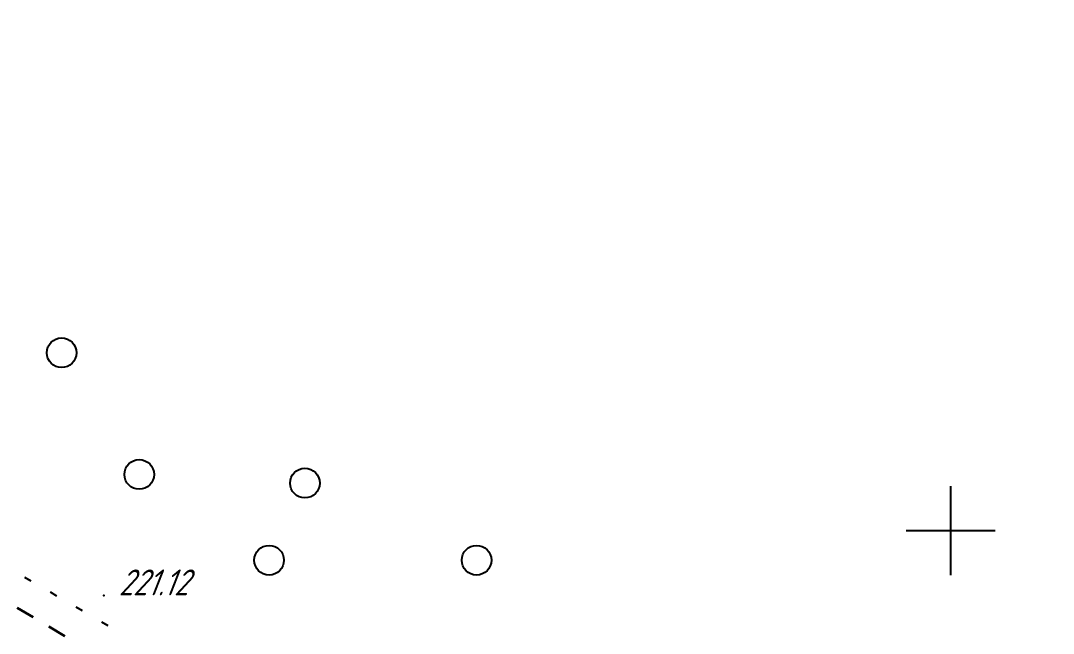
# Model space of a CAD drawing. Header units: millimetres. Extents: x -698 to 8131, y -704 to 4503.
# Drawn here: x 1380.4 to 1519.8, y 3647 to 3729.6 of the extents above; entities that cross this region are included whole.
import ezdxf

# ---------------------------------------------------------------- set-up
doc = ezdxf.new("R2010")
doc.units = ezdxf.units.MM
doc.linetypes.add('CONTI', pattern=[0])
doc.linetypes.add('STRIHSMALL', pattern=[1, 0.5, -0.5])
for name, color, linetype in [('PI_OTDEFAULT', 172, 'CONTI'), ('PI_TTDEFAULT', 5, 'CONTI'), ('SETKR', 2, 'CONTI'), ('SIT_LDEFAULT', 7, 'CONTI'), ('ZAPSKDEFAULT', 7, 'CONTI'), ('Изменение выноски', 3, 'Continuous')]:
    doc.layers.add(name, color=color, linetype=linetype)
doc.styles.add('eskd', font='isocpeui.ttf', dxfattribs={"width": 1.2})

# ---------------------------------------------------------------- blocks, each defined once
blk = doc.blocks.new('BL_333')
at = {"color": 0}
for p, q in [((0, -6), (0, 6)), ((-6, 0), (6, 0))]:
    blk.add_line(p, q, dxfattribs=at)
blk = doc.blocks.new('BL_2004')
at = {"color": 0}
blk.add_circle((0, 0), 2, dxfattribs=at)

msp = doc.modelspace()

# ---------------------------------------------------------------- linework, layer by layer
at = {"layer": 'PI_TTDEFAULT', "color": 5}
msp.add_point((1391.63, 3652.08, 221.12), dxfattribs=at)
at = {"layer": 'SIT_LDEFAULT', "color": 7}
for p, q in [((1380.91, 3654.55), (1381.78, 3654.05)), ((1384.37, 3652.54), (1385.23, 3652.04)), ((1387.83, 3650.52), (1388.69, 3650.02)), ((1391.29, 3648.51), (1392.15, 3648.01))]:
    msp.add_line(p, q, dxfattribs=at)
at = {"layer": 'Изменение выноски', "color": 6, "linetype": 'STRIHSMALL', "lineweight": 30, "ltscale": 5}
msp.add_lwpolyline([(556.33, 3860.56), (604.92, 3817.02), (628.18, 3799.3), (686.1, 3761.1), (720.91, 3742.41), (750.29, 3732.58), (769.13, 3728.28), (789.49, 3727.11), (889.15, 3726.4), (1065.26, 3728.59), (1211.22, 3732.1), (1235.19, 3728.31), (1268.03, 3716.59), (1413.95, 3630.28), (1512.48, 3559.58), (1541.19, 3544.01), (1583.74, 3530.32), (1643.33, 3517.86), (1703.53, 3507.5), (1908.59, 3467.92), (1956.68, 3459.18)], dxfattribs=at)

# ---------------------------------------------------------------- block references
at = {"layer": 'SETKR', "color": 82}
msp.add_blockref('BL_333', (1505.93, 3660.83), dxfattribs=at)
at = {"layer": 'ZAPSKDEFAULT', "color": 7, "rotation": 342.9999999999999}
for p in [(1385.93, 3684.83), (1396.4, 3668.4), (1418.77, 3667.24), (1413.93, 3656.83), (1441.93, 3656.83)]:
    msp.add_blockref('BL_2004', p, dxfattribs=at)

# ---------------------------------------------------------------- texts
at = {"layer": 'PI_OTDEFAULT', "color": 172, "style": 'eskd', "oblique": 10, "width": 0.8}
msp.add_text('221.12', height=3.5, dxfattribs=at).set_placement((1393.63, 3652.08))

doc.saveas('drawing.dxf')
